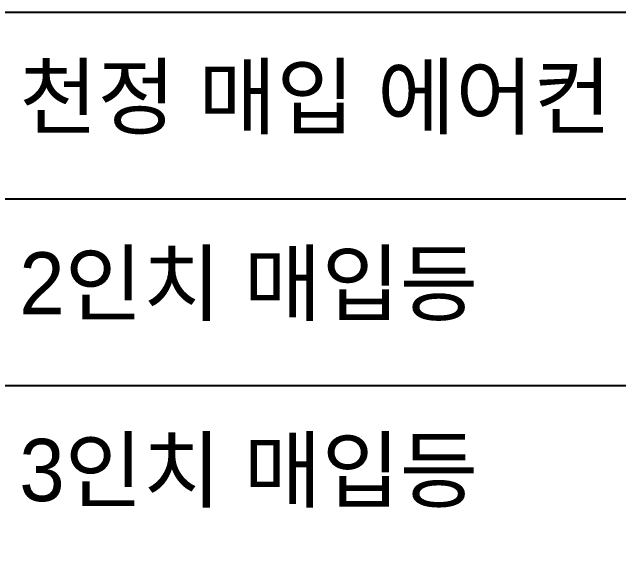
# Model space of a CAD drawing. Header units: inches. Extents: x 4138 to 127072, y -26315 to 43858.
# Drawn here: x 60916 to 62085, y 19437 to 20496 of the extents above; entities that cross this region are included whole.
import ezdxf

# ---------------------------------------------------------------- set-up
doc = ezdxf.new("R2010")
doc.units = ezdxf.units.IN
doc.header["$LTSCALE"] = 50
doc.header["$MEASUREMENT"] = 0
doc.layers.add('0-ELC TEXT', color=7, linetype='Continuous')
doc.styles.add('코레일둥고', font='Korail_Round_Gothic_Medium.ttf')

msp = doc.modelspace()

# ---------------------------------------------------------------- linework, layer by layer
at = {"layer": '0-ELC TEXT'}
for p, q in [((60096.9, 20135.8), (63096.9, 20135.8)), ((60096.9, 19775.8), (63096.9, 19775.8))]:
    msp.add_line(p, q, dxfattribs=at)
msp.add_lwpolyline([(63096.9, 18335.8), (60096.9, 18335.8), (60096.9, 20495.8), (63096.9, 20495.8)], close=True, dxfattribs=at)

# ---------------------------------------------------------------- texts
at = {"layer": '0-ELC TEXT', "style": '코레일둥고'}
for s, p in [('천정 매입 에어컨', (60929.5, 20272.6)), ('2인치 매입등', (60929.5, 19912.6)), ('3인치 매입등', (60929.5, 19552.6))]:
    msp.add_text(s, height=120, dxfattribs=at).set_placement(p)

doc.saveas('drawing.dxf')
